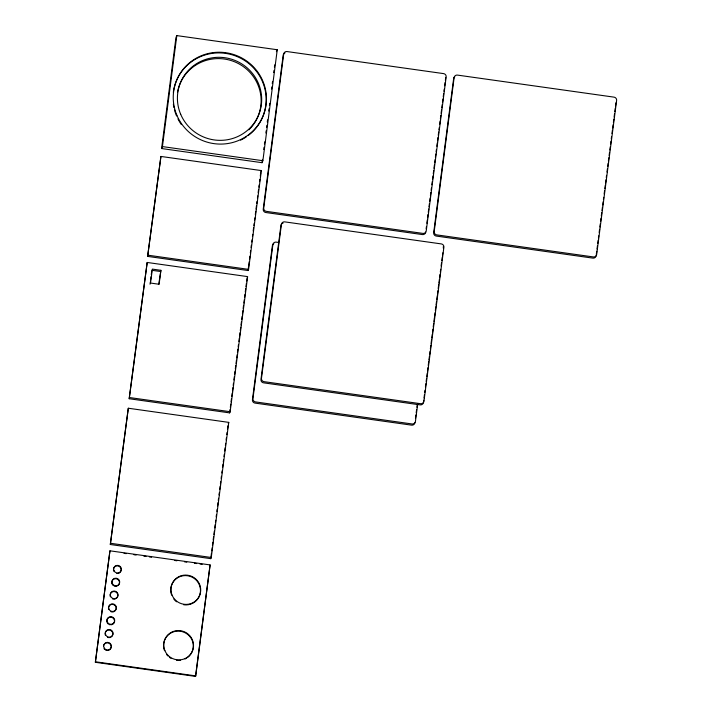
<?xml version="1.0" encoding="UTF-8"?>
<svg xmlns="http://www.w3.org/2000/svg" width="712" height="712" viewBox="0 0 712 712"><rect width="100%" height="100%" fill="white"/><g stroke="black" fill="none" stroke-linecap="round" stroke-linejoin="round"><path stroke-width="1.07" d="M110.316 544.511L128.311 408.234L228.757 422.376L211.268 557.478L210.761 558.653L110.316 544.511L128.311 408.234M129.192 398.738L147.188 262.461L247.634 276.612L230.145 411.705L229.629 412.88L129.192 398.738L147.188 262.461M147.624 256.4L160.921 156.444L261.366 170.586L248.577 269.367L248.061 270.542L147.624 256.4L160.921 156.444M161.588 148.541L175.962 37.567L176.807 35.6L277.253 49.742L262.879 160.725L262.034 162.692L161.588 148.541L162.434 146.583L176.807 35.6M95.364 662.293L109.951 550.812L210.102 564.919L195.729 675.893L195.506 676.4L95.364 662.293L109.951 550.812M150.036 284.23L150.312 282.085M150.588 279.941L151.006 276.719M151.282 274.574L151.701 271.361M158.74 284.364L160.912 270.311L152.35 269.109L150.543 283.056L159.105 284.257L160.912 270.311M195.506 676.4L210.102 564.919M210.761 558.653L211.464 553.162M211.749 550.963L212.176 547.67M212.461 545.472L212.888 542.179M213.173 539.981L213.6 536.688M213.885 534.49L214.312 531.197M214.739 527.895L215.166 524.602M215.451 522.403L215.736 520.214M216.163 516.912L216.448 514.723M216.875 511.421L217.16 509.231M217.587 505.929L218.014 502.636M218.29 500.438L218.575 498.24M219.002 494.947L219.287 492.748M219.714 489.456L220.142 486.163M220.426 483.964L220.711 481.766M221.138 478.473L221.423 476.275M221.85 472.982L222.135 470.783M222.562 467.49L222.99 464.197M223.274 461.999L223.559 459.801M223.986 456.508L224.271 454.309M224.698 451.016L225.125 447.723M225.401 445.525L225.686 443.327M226.113 440.034L226.398 437.836M226.825 434.543L227.11 432.344M227.537 429.051L227.965 425.758M229.629 412.88L230.056 409.587M230.341 407.389L230.768 404.096M231.053 401.897L231.48 398.604M231.765 396.406L232.192 393.113M232.477 390.915L232.904 387.622M233.189 385.423L233.474 383.225M233.901 379.932L234.328 376.639M234.613 374.441L235.04 371.148M235.325 368.95L235.752 365.657M236.037 363.458L236.455 360.165M236.74 357.967L237.167 354.674M237.452 352.476L237.879 349.183M238.164 346.984L238.449 344.786M238.876 341.493L239.303 338.191M239.588 336.002L240.015 332.7M240.3 330.51L240.727 327.208M241.012 325.019L241.439 321.717M241.724 319.528L242.151 316.226M242.436 314.037L242.863 310.735M243.148 308.536L243.575 305.243M243.851 303.045L244.278 299.752M244.563 297.554L244.99 294.261M245.275 292.062L245.702 288.769M245.987 286.571L246.414 283.278M246.699 281.08L247.126 277.787M248.061 270.542L249.2 261.758M249.485 259.568L249.912 256.275M250.339 252.983L250.624 250.784M251.051 247.491L251.336 245.302M251.763 242.009L252.048 239.81M252.466 236.518L252.751 234.328M253.178 231.035L253.606 227.742M253.89 225.544L254.175 223.345M254.602 220.053L254.887 217.863M255.314 214.57L255.742 211.277M256.026 209.079L256.453 205.786M256.738 203.596L257.014 201.398M257.441 198.105L257.726 195.907M258.153 192.614L258.581 189.321M258.865 187.131L259.15 184.933M259.577 181.64L259.862 179.451M260.289 176.158L260.717 172.865M262.034 162.692L262.461 159.39M263.743 149.502L264.018 147.304M264.446 144.011L264.731 141.813M265.87 133.019L266.155 130.821M266.582 127.528L266.867 125.33M267.294 122.028L267.578 119.83M268.718 111.045L269.002 108.847M269.43 105.545L269.714 103.356M271.566 89.071L271.851 86.873M272.278 83.571L272.562 81.373M273.702 72.588L273.987 70.39M274.414 67.088L274.698 64.89M426.15 228.792L426.435 226.585M426.862 223.292L427.289 219.99M427.574 217.792L428.001 214.49M428.286 212.292L428.713 208.99M428.998 206.791L429.425 203.49M429.71 201.291L430.137 197.989M430.422 195.791L430.849 192.489M431.134 190.291L431.419 188.093M431.846 184.791L432.273 181.498M432.558 179.299L432.985 175.998M433.27 173.799L433.697 170.497M433.982 168.299L434.409 164.997M434.694 162.799L435.121 159.497M435.406 157.299L435.833 153.997M436.118 151.798L436.403 149.6M436.83 146.298L437.257 142.996M437.542 140.798L437.969 137.505M438.254 135.298L438.681 132.005M438.966 129.806L439.251 127.599M439.678 124.306L440.105 121.004M440.39 118.806L440.817 115.504M441.102 113.306L441.529 110.004M441.814 107.806L442.241 104.504M442.526 102.306L442.953 99.004M443.238 96.805L443.665 93.503M443.95 91.305L444.235 89.107M444.662 85.805L445.089 82.512M445.374 80.314L445.659 78.106A2.99 2.928 23.4 0 0 445.659 77.341M415.488 418.264L415.915 414.963M416.2 412.764L416.627 409.462M416.912 407.264L417.196 405.066M417.713 403.882L415.425 421.486A2.99 2.928 23.4 0 1 412.097 423.969L255.528 401.924A2.99 2.928 23.4 0 1 252.947 398.604L272.883 244.625A2.99 2.928 23.4 0 1 276.212 242.133L278.41 242.445M423.738 400.188L423.453 402.396A2.99 2.928 23.4 0 1 420.125 404.879L263.547 382.833A2.99 2.928 23.4 0 1 260.966 379.514L280.911 225.535A2.99 2.928 23.4 0 1 281.489 224.138M424.023 397.99L424.45 394.697M424.735 392.49L425.019 390.292M425.447 386.999L425.874 383.697M426.159 381.498L426.586 378.197M426.808 376.461L427.236 373.168M427.52 370.97L427.948 367.668M428.232 365.47L428.722 361.696M428.944 359.978L429.434 356.196M429.656 354.487L430.084 351.185M430.368 348.987L430.858 345.204M431.08 343.495L431.57 339.704M431.792 338.004L432.282 334.204M432.504 332.504L432.923 329.211M433.207 327.013L433.706 323.203M433.92 321.521L434.418 317.703M434.632 316.03L435.059 312.728M435.344 310.53L435.842 306.703M436.055 305.039L436.554 301.203M436.767 299.547L437.266 295.711M437.48 294.047L437.907 290.754M438.192 288.556L438.69 284.711M438.904 283.065L439.402 279.211M439.615 277.564L440.043 274.271M440.327 272.073L440.683 269.314M441.111 266.012L441.538 262.71M441.823 260.512L442.25 257.21M442.535 255.012L442.82 252.813M596.309 254.522L596.736 251.229M597.021 249.022L597.448 245.729M597.733 243.522L598.16 240.229M598.445 238.03L598.73 235.823M599.157 232.53L599.584 229.228M599.869 227.03L600.296 223.728M600.581 221.53L601.008 218.228M601.293 216.03L601.72 212.728M602.005 210.53L602.432 207.228M602.717 205.029L603.144 201.736M603.429 199.529L603.714 197.331M604.141 194.029L604.568 190.736M604.853 188.538L605.28 185.236M605.565 183.037L605.992 179.736M606.277 177.537L606.562 175.339M606.989 172.037L607.416 168.735M607.701 166.537L608.128 163.235M608.413 161.037L608.84 157.735M609.125 155.536L609.552 152.243M609.837 150.036L610.264 146.743M610.549 144.536L610.976 141.243M611.261 139.045L611.546 136.838M611.973 133.544L612.4 130.243M612.685 128.044L613.112 124.742M613.397 122.544L613.824 119.242M614.109 117.044L614.536 113.742M614.821 111.544L615.248 108.242M615.533 106.044L615.96 102.751M276.398 51.709L277.253 49.742M260.859 171.761L261.366 170.586M228.249 423.56L228.757 422.376M162.434 146.583L262.879 160.725M148.132 255.216L248.577 269.367M151.834 270.284L160.405 271.495M129.7 397.563L230.145 411.705M110.823 543.327L211.268 557.478M124.039 553.331L126.238 553.642M133.945 554.728L136.143 555.04M143.851 556.125L146.049 556.428M149.351 556.9L151.549 557.202M174.662 560.46L176.861 560.771M184.568 561.857L186.767 562.168M194.474 563.254L196.672 563.557M199.974 564.029L202.172 564.331M95.577 661.795L195.729 675.893M281.747 223.853A2.99 2.928 23.4 0 1 282.361 223.39M282.708 223.221A2.99 2.928 23.4 0 1 283.073 223.105M443.184 246.904A2.99 2.928 23.4 0 1 443.389 248.417M454.754 76.834A2.99 2.928 23.4 0 0 453.624 78.765L433.688 232.744A2.99 2.928 23.4 0 0 436.26 236.064L592.838 258.118A2.99 2.928 23.4 0 0 596.167 255.626M425.723 232.085A2.99 2.928 23.4 0 1 422.394 234.577L265.816 212.523A2.99 2.928 23.4 0 1 263.235 209.203L283.18 55.224A2.99 2.928 23.4 0 1 284.31 53.293M284.631 53.088A2.99 2.928 23.4 0 1 284.978 52.919M171.53 594.814A14.943 14.623 23.4 0 1 182.957 575.777A14.943 14.623 23.4 0 1 200.49 590.097A14.943 14.623 23.4 0 1 183.723 604.782M176.594 601.791A14.943 14.623 23.4 0 1 173.835 599.05M164.347 650.305A14.943 14.623 23.4 0 1 172.073 632.372A14.943 14.623 23.4 0 1 191.119 638.272A14.943 14.623 23.4 0 1 187.541 657.487M186.749 658.03A14.943 14.623 23.4 0 1 185.058 658.983M180.43 660.309A14.943 14.623 23.4 0 1 176.54 660.273M171.031 658.369A14.943 14.623 23.4 0 1 169.411 657.283M167.934 656.001A14.943 14.623 23.4 0 1 166.644 654.542M108.455 607.639A3.88 3.8 23.4 0 1 113.119 604.461A3.88 3.8 23.4 0 1 115.994 609.365A3.88 3.8 23.4 0 1 110.832 611.688M108.722 609.597A3.88 3.8 23.4 0 1 108.455 608.635M106.8 621.469A3.88 3.8 23.4 0 1 110.111 617.224A3.88 3.8 23.4 0 1 114.472 620.553A3.88 3.8 23.4 0 1 111.152 624.798M110.146 624.789A3.88 3.8 23.4 0 1 109.167 624.522M108.286 624.015A3.88 3.8 23.4 0 1 107.067 622.43M105.403 635.264A3.88 3.8 23.4 0 1 107.174 630.44A3.88 3.8 23.4 0 1 112.229 631.829A3.88 3.8 23.4 0 1 111.339 636.893M110.467 637.382A3.88 3.8 23.4 0 1 109.497 637.632M108.482 637.623A3.88 3.8 23.4 0 1 107.503 637.347M103.516 645.873A3.88 3.8 23.4 0 1 107.726 642.892A3.88 3.8 23.4 0 1 111.179 646.808A3.88 3.8 23.4 0 1 107.565 650.483M106.56 650.403A3.88 3.8 23.4 0 1 105.599 650.074M104.762 649.504A3.88 3.8 23.4 0 1 104.094 648.748M110.387 596.772A3.88 3.8 23.4 0 1 112.158 591.948A3.88 3.8 23.4 0 1 117.213 593.336A3.88 3.8 23.4 0 1 116.323 598.4M115.451 598.89A3.88 3.8 23.4 0 1 112.487 598.854M113.27 585.513A3.88 3.8 23.4 0 1 112.754 579.906A3.88 3.8 23.4 0 1 118.459 579.968A3.88 3.8 23.4 0 1 117.987 585.567M117.115 586.056A3.88 3.8 23.4 0 1 114.151 586.021M113.439 569.146A3.88 3.8 23.4 0 1 117.765 565.907A3.88 3.8 23.4 0 1 121.12 570.223A3.88 3.8 23.4 0 1 116.795 573.463M113.706 571.104A3.88 3.8 23.4 0 1 113.439 570.143M177.528 92.106A42.284 41.385 23.4 0 1 238.449 63.591A42.284 41.385 23.4 0 1 248.915 129.824M173.319 92.329A46.761 45.773 23.4 0 1 242.685 59.319A46.761 45.773 23.4 0 1 248.079 135.591M246.308 136.855A46.761 45.773 23.4 0 1 240.576 140.139M181.391 124.609A46.761 45.773 23.4 0 1 177.956 118.913M176.567 115.931A46.761 45.773 23.4 0 1 174.44 109.684M173.933 107.539A46.761 45.773 23.4 0 1 173.372 104.317M414.918 422.661A2.99 2.928 23.4 0 1 411.589 425.153L255.012 403.099A2.99 2.928 23.4 0 1 252.44 399.779L272.376 245.8A2.99 2.928 23.4 0 1 273.826 243.655M283.688 54.05L263.743 208.029A2.99 2.928 23.4 0 0 266.324 211.348L422.901 233.403A2.99 2.928 23.4 0 0 426.23 230.91L446.166 76.932A2.99 2.928 23.4 0 0 443.594 73.612L287.016 51.558A2.99 2.928 23.4 0 0 283.688 54.05M281.418 224.351L261.473 378.33A2.99 2.928 23.4 0 0 264.054 381.659L420.632 403.704A2.99 2.928 23.4 0 0 423.96 401.212L443.896 247.233A2.99 2.928 23.4 0 0 441.324 243.913L284.747 221.868A2.99 2.928 23.4 0 0 281.418 224.351M454.131 77.59L434.195 231.569A2.99 2.928 23.4 0 0 436.767 234.889L593.345 256.934A2.99 2.928 23.4 0 0 596.674 254.451L616.619 100.472A2.99 2.928 23.4 0 0 614.038 97.144L457.46 75.098A2.99 2.928 23.4 0 0 454.131 77.59M172.09 595.205A14.943 14.623 23.4 0 0 197.678 598.81A14.943 14.623 23.4 0 0 187.71 575.225A14.943 14.623 23.4 0 0 172.09 595.205M164.908 650.697A14.943 14.623 23.4 0 0 190.496 654.301A14.943 14.623 23.4 0 0 180.519 630.716A14.943 14.623 23.4 0 0 164.908 650.697M108.945 609.098A3.88 3.8 23.4 0 0 115.593 610.033A3.88 3.8 23.4 0 0 113.003 603.901A3.88 3.8 23.4 0 0 108.945 609.098M107.281 621.923A3.88 3.8 23.4 0 0 113.929 622.866A3.88 3.8 23.4 0 0 111.339 616.726A3.88 3.8 23.4 0 0 107.281 621.923M105.616 634.757A3.88 3.8 23.4 0 0 112.274 635.691A3.88 3.8 23.4 0 0 109.684 629.559A3.88 3.8 23.4 0 0 105.616 634.757M104.317 648.24A3.88 3.8 23.4 0 0 111.001 647.902A3.88 3.8 23.4 0 0 107.272 642.357A3.88 3.8 23.4 0 0 104.317 648.24M110.6 596.264A3.88 3.8 23.4 0 0 117.258 597.199A3.88 3.8 23.4 0 0 114.668 591.067A3.88 3.8 23.4 0 0 110.6 596.264M112.265 583.431A3.88 3.8 23.4 0 0 118.922 584.365A3.88 3.8 23.4 0 0 116.323 578.233A3.88 3.8 23.4 0 0 112.265 583.431M113.929 570.597A3.88 3.8 23.4 0 0 120.577 571.54A3.88 3.8 23.4 0 0 117.987 565.399A3.88 3.8 23.4 0 0 113.929 570.597M176.861 115.255A46.761 45.773 23.4 0 0 256.943 126.531A46.761 45.773 23.4 0 0 225.731 52.697A46.761 45.773 23.4 0 0 176.861 115.255M180.688 114.294A42.284 41.385 23.4 0 0 253.089 124.484A42.284 41.385 23.4 0 0 224.876 57.725A42.284 41.385 23.4 0 0 180.688 114.294"/></g></svg>
